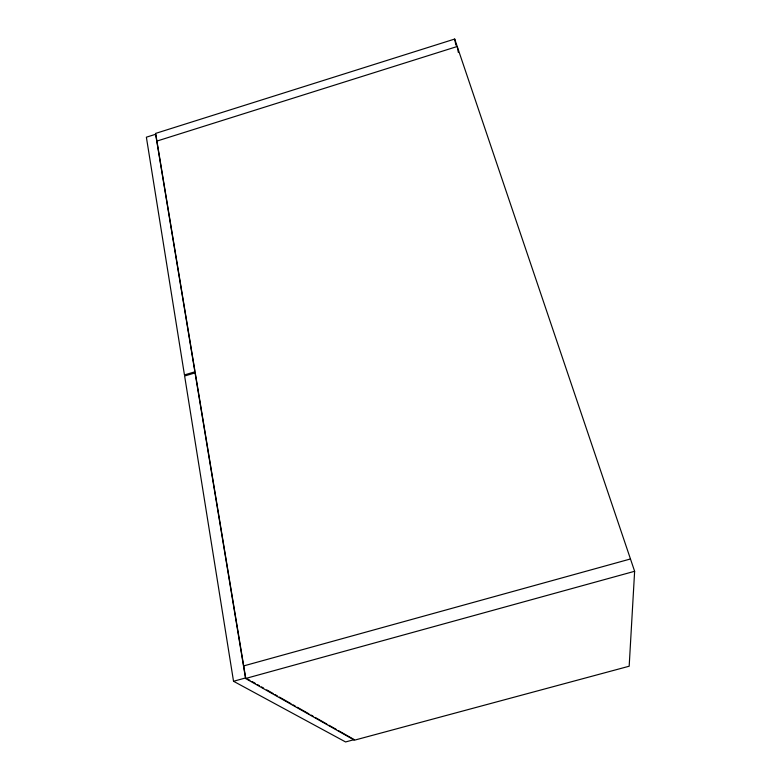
<?xml version="1.0" encoding="UTF-8"?>
<svg xmlns="http://www.w3.org/2000/svg" width="781" height="781" viewBox="0 0 781 781"><rect width="100%" height="100%" fill="white"/><g stroke="black" fill="none" stroke-linecap="round" stroke-linejoin="round"><path stroke-width="1.17" d="M634.631 571.282L629.174 666.222L354.457 740.183L245.576 678.494L155.497 133.444L454.698 39.05L634.631 571.282L245.576 678.494M156.766 141.117L457.217 46.499L458.349 52.483M195.065 371.766L184.453 374.929L146.369 137.192L155.78 134.225L194.859 370.565M243.506 665.959L630.462 558.971M233.529 681.276L245.683 677.918L195.24 372.84L184.628 376.003L233.529 681.276L345.583 741.95L354.242 739.617L338.437 730.635M247.792 679.119L249.9 680.319M252.009 681.52L255.172 683.316M257.271 684.507L259.38 685.708M261.489 686.909L263.597 688.1M266.76 689.906L273.086 693.499M275.195 694.69L277.304 695.891M279.413 697.091L291.001 703.681M293.109 704.872L295.218 706.073M297.327 707.274L308.925 713.863M311.033 715.054L313.142 716.255M315.251 717.456L326.839 724.046M328.947 725.246L336.328 729.434M454.698 39.05L455.84 45.044"/></g></svg>
